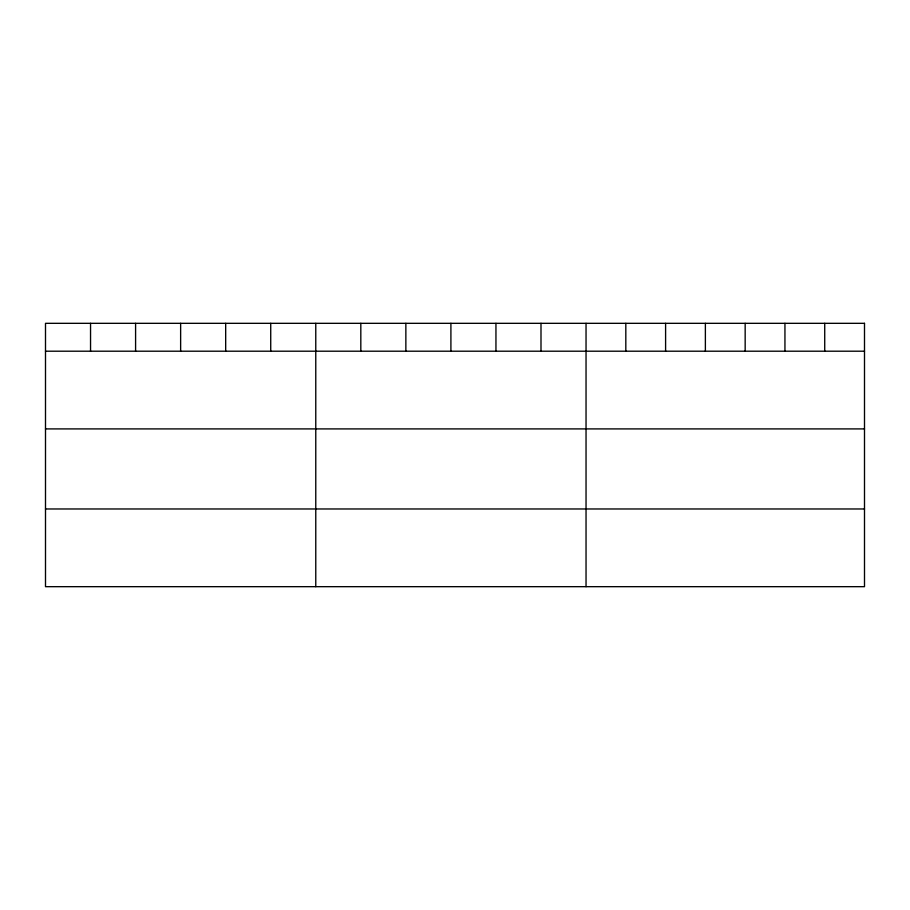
<?xml version="1.0" encoding="UTF-8"?>
<svg xmlns="http://www.w3.org/2000/svg" width="910" height="910" viewBox="0 0 910 910"><rect width="100%" height="100%" fill="white"/><g stroke="black" fill="none" stroke-linecap="round" stroke-linejoin="round"><path stroke-width="1.36" d="M45.5 351.203L864.5 351.203M45.5 428.906L864.5 428.906M45.5 508.974L864.5 508.974M824.722 323.323L824.722 351.203M784.943 323.323L784.943 351.203M745.165 323.323L745.165 351.203M705.375 323.323L705.375 351.203M665.597 323.323L665.597 351.203M625.818 323.323L625.818 351.203M586.04 323.323L586.04 586.677M540.995 323.323L540.995 351.203M495.95 323.323L495.95 351.203M450.905 323.323L450.905 351.203M405.86 323.323L405.86 351.203M360.815 323.323L360.815 351.203M315.77 323.323L315.77 586.677M270.725 323.323L270.725 351.203M225.68 323.323L225.68 351.203M180.635 323.323L180.635 351.203M135.59 323.323L135.59 351.203M90.545 323.323L90.545 351.203M864.5 323.323L45.5 323.323L45.5 586.677L864.5 586.677L864.5 323.323"/></g></svg>
